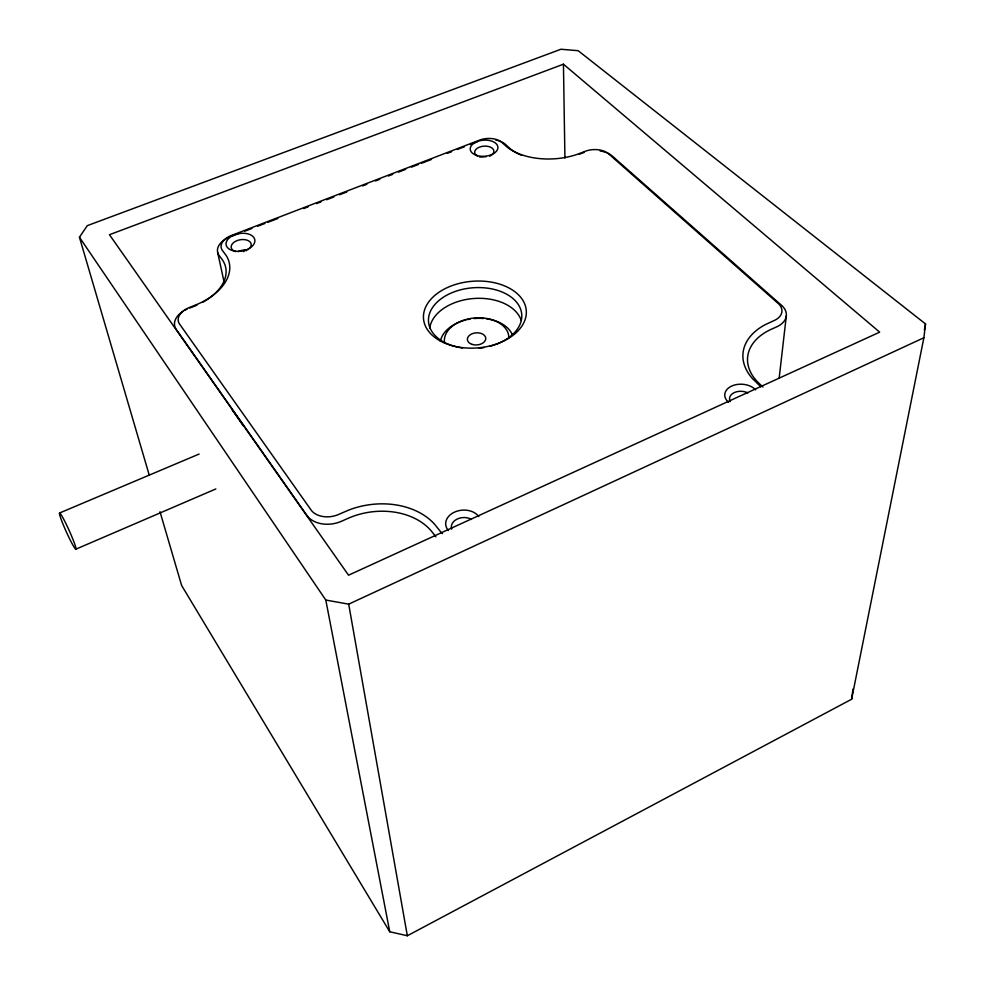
<?xml version="1.0" encoding="UTF-8"?>
<svg xmlns="http://www.w3.org/2000/svg" width="985" height="985" viewBox="0 0 985 985"><rect width="100%" height="100%" fill="white"/><g stroke="black" fill="none" stroke-linecap="round" stroke-linejoin="round"><path stroke-width="1.48" d="M779.172 378.043L786.325 315.914M159.989 511.707L181.634 585.496L389.752 931.761L407.334 935.75L851.619 699.239L923.881 337.744L925.543 323.966L578.158 50.703L560.921 49.25L87.308 225.639L79.44 237.225L149.154 474.819M851.619 699.239L852.985 689.057M924.336 330L925.543 323.966M79.44 237.225L325.801 600.062L348.69 604.15L923.881 337.744M75.882 549.174A19.835 1.576 65.7 0 0 64.936 521.619A19.835 1.576 65.7 0 0 62.338 522.493A19.835 1.576 65.7 0 0 75.882 549.174L215.838 488.954M59.519 513.025L199.118 454.048M189.748 308.059L193.811 306.458M579.34 154.276L582.837 152.884A21.399 12.559 -2 0 1 584.031 152.453M231.832 236.178L239.023 233.42M244.76 231.216L251.951 228.446M257.688 226.242L264.866 223.484M267.748 222.376L277.795 218.51M303.651 208.574L307.96 206.912M316.579 203.6L320.888 201.95M326.638 199.733L333.817 196.975M339.566 194.771L346.745 192.001M362.542 185.931L366.851 184.281M375.47 180.957L379.779 179.307M388.398 175.995L392.707 174.333M398.445 172.129L405.635 169.371M411.373 167.154L418.563 164.397M421.432 163.288L431.492 159.422M447.288 153.352L451.598 151.702M457.335 149.486L464.526 146.728M470.264 144.524L477.454 141.754M563.445 64.197L109.458 234.713L348.542 575.203L879.667 332.154L563.445 64.197L564.922 158.056M762.944 387.031L759.066 383.362A60.184 39.338 4.5 0 1 771.55 329.15L776.648 326.872A24.169 15.452 2.8 0 0 781.548 305.325L612.214 155.987A21.399 12.559 -2 0 0 606.428 152.626M232.349 410.154L243.677 426.308M435.838 536.825L432.538 532.528A64.222 47.748 -8.6 0 0 347.693 518.504L341.647 521.2A25.93 18.616 -9.7 0 1 306.926 515.45L176.241 329.384A23.135 14.603 -11.5 0 1 183.284 311.149M217.685 252.517L224.124 282.264M325.801 600.062L389.752 931.761M348.69 604.15L407.334 935.75M440.357 341.376A36.851 24.317 -4.5 0 1 466.028 319.94M467.543 319.583A36.851 24.317 -4.5 0 1 470.177 319.078M474.228 318.561A36.851 24.317 -4.5 0 1 483.672 318.5M486.307 318.783A36.851 24.317 -4.5 0 1 512.274 334.604M444.555 343.002A32.308 21.276 -4.5 0 1 474.598 317.97A32.308 21.276 -4.5 0 1 508.851 337.51M495.787 140.141A20.98 12.214 -4.2 0 1 497.031 140.412M498.238 140.72A20.98 12.214 -4.2 0 1 505.921 144.77L508.679 147.368A49.952 28.688 -3 0 0 521.828 155.347M226.698 238.432A22.064 13.396 -9.9 0 0 219.286 255.743L221.588 258.735A53.953 33.01 -11.6 0 1 206.887 299.785M227.892 237.828A22.064 13.396 -9.9 0 1 229.123 237.25M462.556 347.976A46.763 30.387 -4.5 0 1 436.503 302.752A46.763 30.387 -4.5 0 1 512.249 297.938A46.763 30.387 -4.5 0 1 490.148 346.215M484.14 347.545A46.763 30.387 -4.5 0 1 478.993 348.247M429.694 328.227A46.455 30.4 -4.5 0 1 473.022 298.566A46.455 30.4 -4.5 0 1 521.225 320.396M600.173 151.037A21.399 12.559 -2 0 1 601.49 151.247M602.783 151.518A21.399 12.559 -2 0 1 605.258 152.207M205.976 300.376A53.953 33.01 -11.6 0 1 203.119 302.05M197.025 305.104A53.953 33.01 -11.6 0 1 194.895 306.027M451.659 529.154A12.152 8.927 -5.1 0 1 457.102 519.095A12.152 8.927 -5.1 0 1 471.458 519.452M235.846 251.643A10.133 6.144 -9.8 0 1 232.792 243.32A10.133 6.144 -9.8 0 1 246.853 240.081A10.133 6.144 -9.8 0 1 249.353 248.528M248.516 249.254A10.133 6.144 -9.8 0 1 248.048 249.587M246.484 250.51A10.133 6.144 -9.8 0 1 245.918 250.769M244.083 251.434A10.133 6.144 -9.8 0 1 243.455 251.606M184.49 310.447A23.135 14.603 -11.5 0 1 187.039 309.167M730.267 401.597A11.672 7.868 3.2 0 1 734.034 392.707A11.672 7.868 3.2 0 1 747.886 392.916M728.555 402.274A16.782 11.291 3.2 0 1 731.683 386.058A16.782 11.291 3.2 0 1 755.667 389.863M477.442 156.061A9.641 5.614 -4.3 0 1 477.331 148.206A9.641 5.614 -4.3 0 1 490.776 147.282A9.641 5.614 -4.3 0 1 491.527 155.088M491.096 155.384A9.641 5.614 -4.3 0 1 489.644 156.159M480.569 157.132A9.641 5.614 -4.3 0 1 479.449 156.861M448.446 530.521A17.471 12.817 -5.1 0 1 454.516 512.126A17.471 12.817 -5.1 0 1 478.759 516.645M760.691 386.748A20.303 13.642 3.2 0 0 760.014 385.96L752.946 379.09A65.367 42.626 4.4 0 1 765.776 324.397L775.133 320.088A19.38 12.362 2.8 0 0 778.815 304.02L608.016 153.291A17.151 10.035 -2 0 0 586.05 150.988L577.284 154.337A54.224 31.064 -3 0 1 506.807 146.863L501.55 142.086A16.819 9.764 -4.2 0 0 480.261 139.845L230.416 235.858A17.681 10.712 -9.9 0 0 222.118 250.042L226.267 255.632A58.571 35.755 -11.6 0 1 198.244 303.897L188.233 307.973A18.543 11.685 -11.5 0 0 179.159 323.474L311.543 510.661A20.796 14.898 -9.7 0 0 337.473 514.933L348.764 510.058A69.763 51.762 -8.6 0 1 434.483 524.106L440.812 531.974A21.165 15.526 -5.3 0 0 442.462 533.55M238.075 251.631A10.072 6.156 -9.9 0 1 246.829 250.153M481.837 157.169A9.591 5.627 -4.3 0 1 486.147 156.713M471.963 344.368A9.234 6.082 -4.5 0 0 485.777 338.483A9.234 6.082 -4.5 0 0 471.95 333.829A9.234 6.082 -4.5 0 0 471.963 344.368M234.553 251.052A14.566 8.816 -9.8 0 0 254.82 239.835A14.566 8.816 -9.8 0 0 232.017 235.994A14.566 8.816 -9.8 0 0 234.553 251.052M477.208 155.568A13.864 8.052 -4.3 0 0 497.917 147.479A13.864 8.052 -4.3 0 0 477.085 141.594A13.864 8.052 -4.3 0 0 477.208 155.568M449.923 345.009A51.552 33.428 -4.5 0 0 526.335 311.666A51.552 33.428 -4.5 0 0 448.409 287.091A51.552 33.428 -4.5 0 0 449.923 345.009"/></g></svg>
